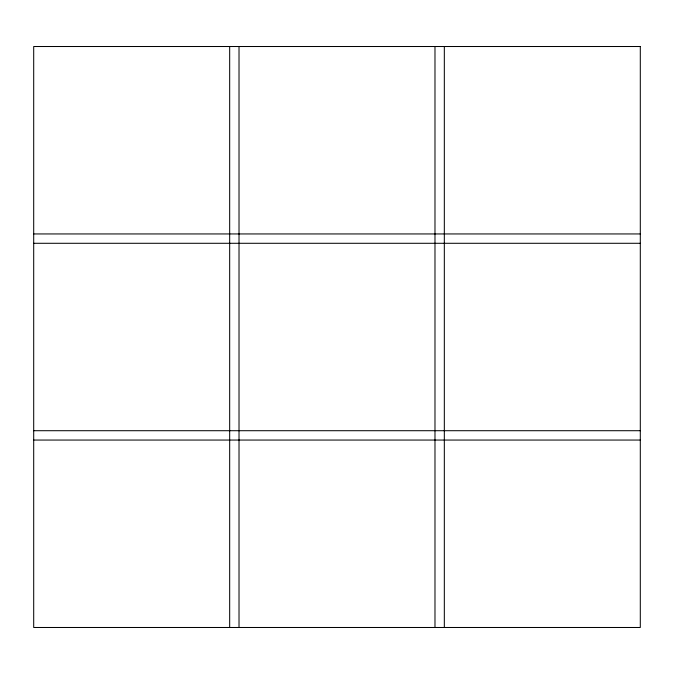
<?xml version="1.0" encoding="UTF-8"?>
<svg xmlns="http://www.w3.org/2000/svg" width="674" height="674" viewBox="0 0 674 674"><rect width="100%" height="100%" fill="white"/><g stroke="black" fill="none" stroke-linecap="round" stroke-linejoin="round"><path stroke-width="1.01" d="M33.7 233.945L640.3 233.945M33.7 243.289L640.3 243.289M33.7 430.711L640.3 430.711M33.7 440.055L640.3 440.055M444.326 46.514L444.326 627.486M434.983 46.514L434.983 627.486M239.017 46.514L239.017 627.486M229.674 46.514L229.674 627.486M640.3 46.514L33.7 46.514L33.7 627.486L640.3 627.486L640.3 46.514"/></g></svg>
